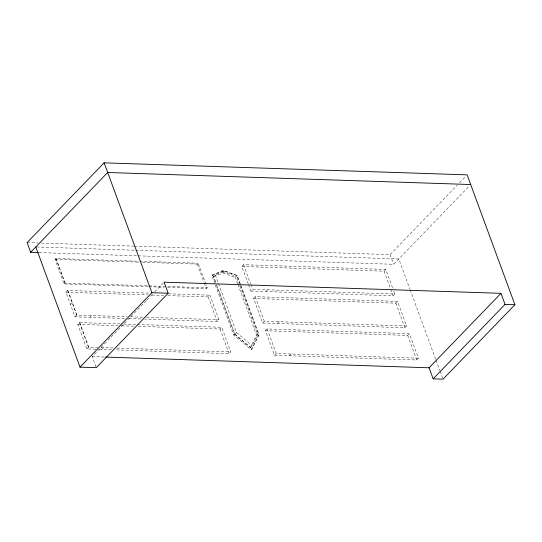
<?xml version="1.0" encoding="UTF-8"?>
<svg xmlns="http://www.w3.org/2000/svg" width="542" height="542" viewBox="0 0 542 542"><rect width="100%" height="100%" fill="white"/><g stroke="black" fill="none" stroke-linecap="round" stroke-linejoin="round"><path stroke-width="0.41" stroke-dasharray="2.71 2.03" d="M216.827 285.404L234.855 334.4L250.384 347.476L256.562 335.125L258.277 333.35L240.248 284.347M250.384 347.476L252.098 345.701L258.277 333.35M215.337 285.119L233.663 334.929L251.197 349.685L258.175 335.742L259.029 334.854L237.213 275.553L223.209 270.397L212.701 274.74L211.847 275.627L215.045 284.326M251.197 349.685L252.057 348.797L259.029 334.854M148.257 286.738L64.091 283.954L55.047 259.381L55.907 258.493L138.962 261.244M64.091 283.954L64.945 283.066L148 285.817M124.484 318.445L74.992 316.806L65.955 292.233L67.669 290.458L149.877 293.181M70.474 304.516L72.188 302.748M74.992 316.806L76.707 315.031L127.038 316.697M95.927 349.224L86.815 348.919L77.77 324.353L79.484 322.578L120.263 323.926M89.911 317.3L91.625 315.525M86.815 348.919L88.522 347.151L97.716 347.456M95.975 366.887L92.201 356.629L107.397 340.891M107.98 340.281L145.967 300.939M146.557 300.336L150.059 296.698M150.642 296.095L152.397 294.279M154.734 291.86L163.501 282.775M101.733 349.414L103.441 347.646M142.587 262.281L197.295 264.089L198.148 263.202L205.73 283.812M215.662 282.24L213.629 276.711L215.343 274.936L224.645 271.088L237.044 275.654L239.957 283.561M211.847 275.627L222.355 271.285L223.209 270.397M167.613 287.382L206.333 288.662L207.186 287.775L206.021 284.604M213.629 276.711L222.931 272.863L224.645 271.088M167.796 295.607L208.196 296.941L209.91 295.173L218.948 319.739L217.24 321.514L144.721 319.116M248.236 283.92L241.82 266.481L243.527 264.706L385.775 269.421L392.774 288.446M237.66 283.751L235.336 277.429L237.044 275.654M239.557 285.139L236.353 276.44L237.213 275.553M248.527 284.713L250.858 291.054L252.572 289.279L394.813 293.988L393.065 289.238M138.373 326.359L220.018 329.062L221.725 327.287L230.77 351.86L229.056 353.635L115.222 349.861M253.581 298.446L255.289 296.677L397.537 301.386L406.575 325.959L404.86 327.727L262.619 323.018L253.581 298.446L395.823 303.161L397.537 301.386M265.776 291.549L267.491 289.774M233.663 334.929L234.523 334.041L216.482 285.017M234.855 334.4L236.569 332.632L218.541 283.629M262.619 323.018L264.333 321.243L406.575 325.959M265.451 330.708L267.165 328.94L409.406 333.648L418.444 358.221L416.73 359.996L274.489 355.281L265.451 330.708L407.692 335.423L409.406 333.648M277.538 323.513L279.252 321.738M274.489 355.281L276.203 353.506L418.444 358.221M289.408 355.776L291.122 354.001M134.565 246.17L390.104 254.632L457.13 185.215M459.481 182.776L465.951 176.075M241.82 266.481L384.061 271.19L385.775 269.421M138.122 255.838L393.661 264.3L469.514 185.737M250.858 291.054L393.099 295.763L394.813 293.988M27.1 242.606L38.103 242.972M41.483 243.087L133.718 246.143M36.639 246.989L134.795 250.241M135.642 250.268L398.797 258.981L409.847 289.028M39.119 252.558L137.275 255.81M139.802 261.271L198.148 263.202M55.047 259.381L139.219 262.165M148.847 285.844L207.186 287.775M149.097 286.765L164.246 287.267M168.481 293.798L209.91 295.173M65.955 292.233L147.6 294.936M151.807 295.078L163.589 295.465M130.412 316.813L143.061 317.226M146.435 317.341L218.948 319.739M128.698 318.581L141.347 319.001M123.644 324.041L136.327 324.462M137.173 324.489L221.725 327.287M77.77 324.353L118.17 325.688M121.537 325.803L135.005 326.243M100.988 347.564L113.563 347.978M116.936 348.093L230.77 351.86M99.247 349.333L111.848 349.753M92.201 356.629L104.863 357.049M222.355 271.285L236.353 276.44M222.931 272.863L235.336 277.429M236.569 332.632L252.098 345.701M234.523 334.041L252.057 348.797M410.138 289.821L435.741 359.4M436.032 360.186L439.813 370.471M440.104 371.256L442.719 378.377M390.104 254.632L393.661 264.3M384.061 271.19L390.477 288.629M390.768 289.421L393.099 295.763M395.823 303.161L404.86 327.727M407.692 335.423L416.73 359.996M243.527 264.706L250.533 283.73M250.824 284.523L252.572 289.279M255.289 296.677L264.333 321.243M267.165 328.94L276.203 353.506M239.849 285.925L258.175 335.742M237.952 284.543L256.562 335.125M215.343 274.936L218.25 282.843M212.701 274.74L216.19 284.232M197.295 264.089L204.002 282.321M204.293 283.114L206.333 288.662M208.196 296.941L217.24 321.514M220.018 329.062L229.056 353.635M56.097 258.5L65.135 283.073M67.858 290.465L76.896 315.038M79.674 322.585L88.712 347.158M55.907 258.493L64.945 283.066M67.669 290.458L76.707 315.031M79.484 322.578L88.522 347.151"/><path stroke-width="0.81" d="M433.153 378.838L505.042 304.38L500.977 293.33L429.088 367.788L433.153 378.838L443.01 379.163L514.9 304.712L467.123 174.863L104.125 162.837L27.1 242.606L30.657 252.281L38.272 252.531M30.657 252.281L107.682 172.505L470.68 184.531M35.792 246.962L80.013 367.137L151.895 292.687L168.155 293.222L164.09 282.172L500.977 293.33M168.155 293.222L96.266 367.679L80.013 367.137M505.042 304.38L514.9 304.712M105.71 357.076L429.088 367.788M104.125 162.837L151.895 292.687"/></g></svg>
